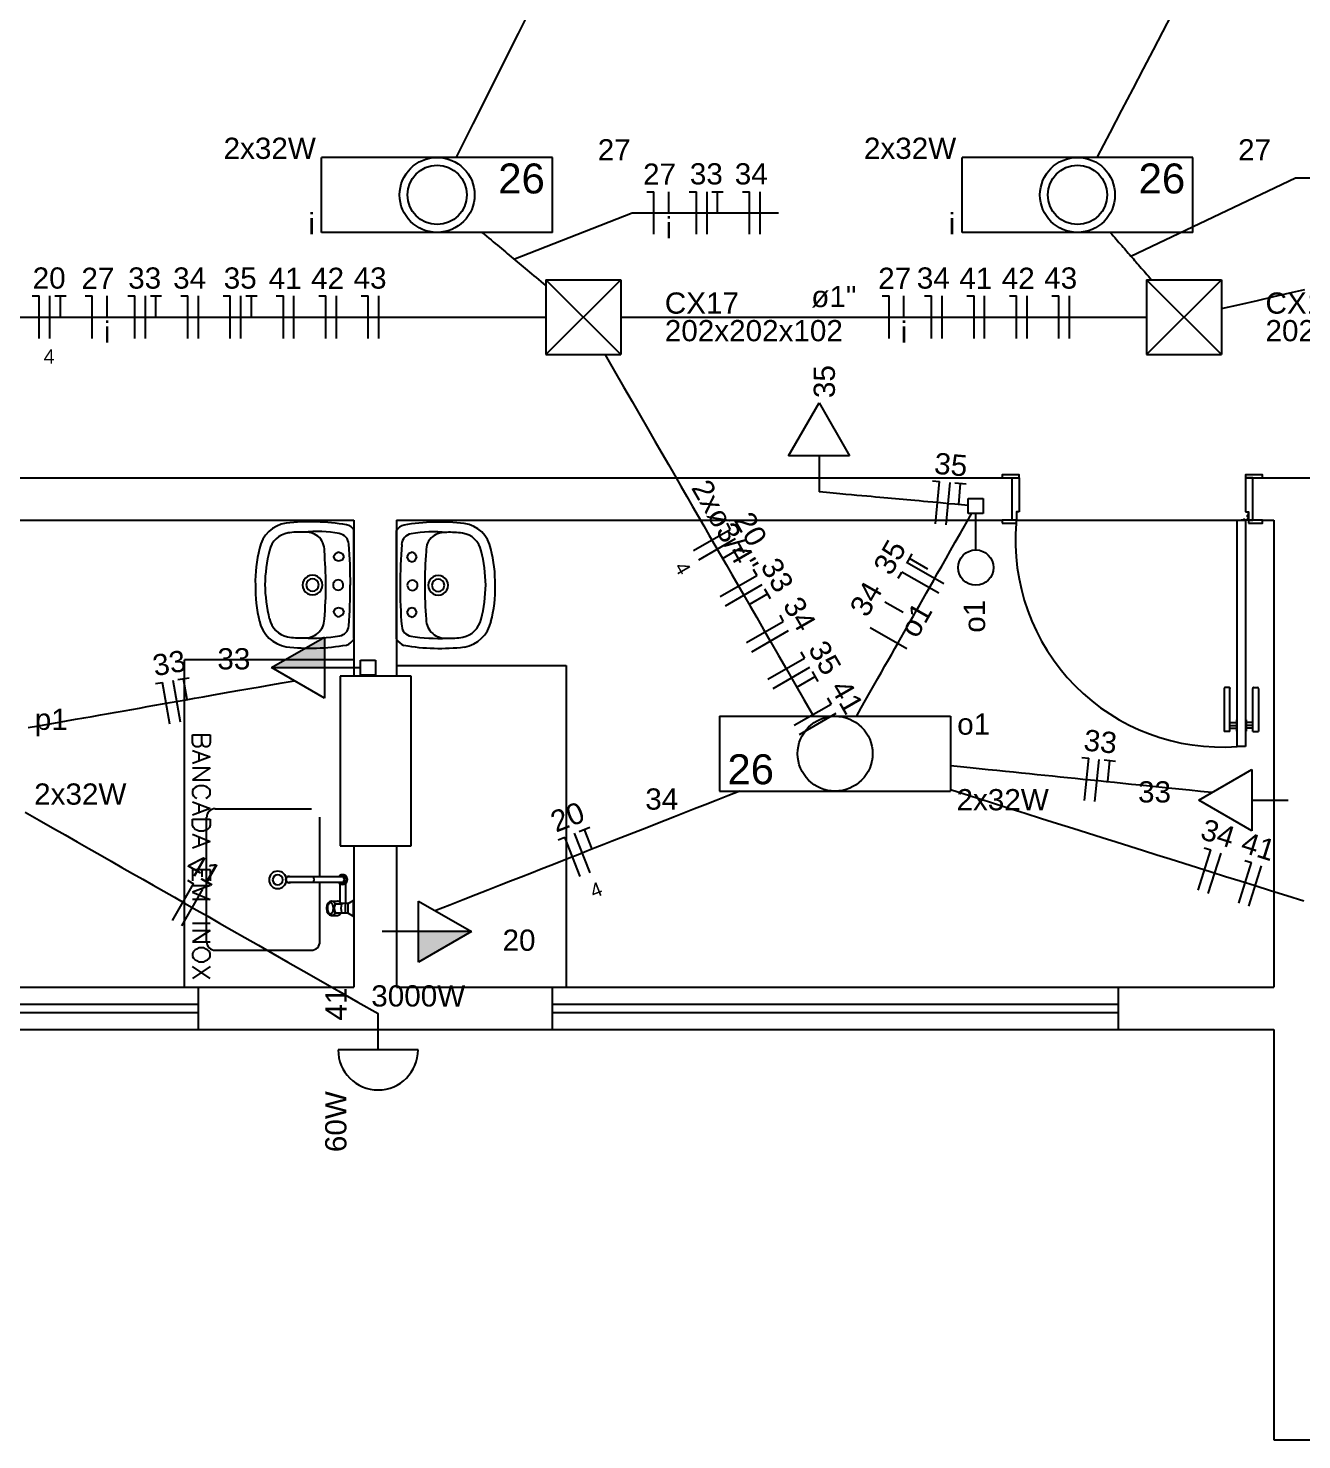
# Model space of a CAD drawing. Header units: millimetres. Extents: x -182 to 147, y -1396 to 58.
# Drawn here: x -103.76 to -94.77, y 32.23 to 42.2 of the extents above; entities that cross this region are included whole.
import ezdxf

# ---------------------------------------------------------------- set-up
doc = ezdxf.new("R2010")
doc.units = ezdxf.units.MM
doc.header["$LTSCALE"] = 10
doc.header["$MEASUREMENT"] = 0
for name, color, linetype in [('Arquitetura', 8, 'Continuous'), ('EL-Condutos', 4, 'Continuous'), ('EL-Fios (Fase 1)', 7, 'Continuous'), ('EL-Fios (Fase 2)', 7, 'Continuous'), ('EL-Fios (Fase 3)', 7, 'Continuous'), ('EL-Fios (Neutro)', 170, 'Continuous'), ('EL-Fios (Retorno)', 10, 'Continuous'), ('EL-Fios (Terra)', 90, 'Continuous'), ('EL-Textos conduto', 7, 'Continuous'), ('EL-Textos fios', 7, 'Continuous'), ('P-SIMBOL', 170, 'Continuous'), ('Textos', 7, 'Continuous')]:
    doc.layers.add(name, color=color, linetype=linetype)
doc.styles.add('Arial', font='arial.ttf')

msp = doc.modelspace()

# ---------------------------------------------------------------- hatches: boundary and pattern name
at = {"layer": 'P-SIMBOL', "linetype": 'Continuous'}
for points in [[(-101.6719, 37.6841), (-102.0469, 37.6841), (-101.6719, 37.9006)], [(-101.0069, 35.8177), (-100.6319, 35.8177), (-101.0069, 35.6012)]]:
    msp.add_hatch(color=256, dxfattribs=at).paths.add_polyline_path(points)

# ---------------------------------------------------------------- linework, layer by layer
at = {"layer": 'Arquitetura'}
for p, q in [((-105.692, 39.0259), (-96.882, 39.0259)), ((-95.043, 39.0259), (-94.532, 39.0259)), ((-105.692, 38.7259), (-101.463, 38.7259)), ((-101.163, 38.7259), (-96.882, 38.7259)), ((-96.782, 38.7259), (-95.223, 38.7259)), ((-95.175, 38.7289), (-95.17, 38.7289)), ((-95.146, 38.7589), (-95.146, 38.7539)), ((-95.043, 38.7259), (-94.963, 38.7259)), ((-101.463, 38.2709), (-101.463, 38.6559)), ((-101.163, 38.2679), (-101.163, 38.6539)), ((-101.463, 38.1439), (-101.463, 38.5199)), ((-101.163, 38.1409), (-101.163, 38.5179)), ((-101.607, 38.4699), (-101.594, 38.4909)), ((-101.594, 38.4439), (-101.607, 38.4699)), ((-101.594, 38.4909), (-101.572, 38.5029)), ((-101.572, 38.4359), (-101.594, 38.4439)), ((-101.572, 38.5029), (-101.547, 38.4909)), ((-101.547, 38.4439), (-101.572, 38.4359)), ((-101.547, 38.4909), (-101.534, 38.4699)), ((-101.534, 38.4699), (-101.547, 38.4439)), ((-101.078, 38.4889), (-101.09, 38.4669)), ((-101.09, 38.4669), (-101.078, 38.4419)), ((-101.052, 38.5009), (-101.078, 38.4889)), ((-101.078, 38.4419), (-101.052, 38.4329)), ((-101.031, 38.4889), (-101.052, 38.5009)), ((-101.052, 38.4329), (-101.031, 38.4419)), ((-101.019, 38.4669), (-101.031, 38.4889)), ((-101.031, 38.4419), (-101.019, 38.4669)), ((-101.463, 37.8899), (-101.463, 38.2709)), ((-101.163, 37.8879), (-101.163, 38.2679)), ((-101.607, 38.0759), (-101.594, 38.1009)), ((-101.594, 38.0549), (-101.607, 38.0759)), ((-101.594, 38.1009), (-101.572, 38.1099)), ((-101.572, 38.0419), (-101.594, 38.0549)), ((-101.572, 38.1099), (-101.547, 38.1009)), ((-101.547, 38.0549), (-101.572, 38.0419)), ((-101.547, 38.1009), (-101.534, 38.0759)), ((-101.534, 38.0759), (-101.547, 38.0549)), ((-101.078, 38.0989), (-101.09, 38.0739)), ((-101.09, 38.0739), (-101.078, 38.0529)), ((-101.052, 38.1079), (-101.078, 38.0989)), ((-101.078, 38.0529), (-101.052, 38.0399)), ((-101.031, 38.0989), (-101.052, 38.1079)), ((-101.052, 38.0399), (-101.031, 38.0529)), ((-101.019, 38.0739), (-101.031, 38.0989)), ((-101.031, 38.0529), (-101.019, 38.0739)), ((-102.66, 35.4259), (-102.66, 37.7399)), ((-101.463, 37.7399), (-102.66, 37.7399)), ((-101.56, 37.6249), (-101.56, 36.4249)), ((-101.06, 37.6249), (-101.56, 37.6249)), ((-101.163, 37.6989), (-99.963, 37.6989)), ((-101.06, 36.4249), (-101.06, 37.6249)), ((-99.963, 37.6989), (-99.963, 35.4259)), ((-102.603, 37.1539), (-102.603, 37.2089)), ((-102.603, 37.2089), (-102.48, 37.2089)), ((-102.598, 37.1369), (-102.603, 37.1539)), ((-102.59, 37.1289), (-102.598, 37.1369)), ((-102.581, 37.1249), (-102.59, 37.1289)), ((-102.56, 37.1249), (-102.581, 37.1249)), ((-102.552, 37.1289), (-102.56, 37.1249)), ((-102.543, 37.1369), (-102.552, 37.1289)), ((-102.539, 37.1539), (-102.543, 37.1369)), ((-102.539, 37.1539), (-102.539, 37.2089)), ((-102.53, 37.1369), (-102.539, 37.1539)), ((-102.526, 37.1289), (-102.53, 37.1369)), ((-102.514, 37.1249), (-102.526, 37.1289)), ((-102.501, 37.1249), (-102.514, 37.1249)), ((-102.492, 37.1289), (-102.501, 37.1249)), ((-102.484, 37.1369), (-102.492, 37.1289)), ((-102.48, 37.1539), (-102.484, 37.1369)), ((-102.48, 37.2089), (-102.48, 37.1539)), ((-102.603, 37.0989), (-102.48, 37.0529)), ((-102.48, 37.0529), (-102.603, 37.0059)), ((-102.56, 37.0819), (-102.56, 37.0229)), ((-102.603, 36.9759), (-102.48, 36.9759)), ((-102.48, 36.9759), (-102.603, 36.8919)), ((-102.603, 36.8919), (-102.48, 36.8919)), ((-102.598, 36.8279), (-102.603, 36.8159)), ((-102.586, 36.8369), (-102.598, 36.8279)), ((-102.573, 36.8449), (-102.586, 36.8369)), ((-102.556, 36.8489), (-102.573, 36.8449)), ((-102.526, 36.8489), (-102.556, 36.8489)), ((-102.509, 36.8449), (-102.526, 36.8489)), ((-102.497, 36.8369), (-102.509, 36.8449)), ((-102.484, 36.8279), (-102.497, 36.8369)), ((-102.48, 36.8159), (-102.484, 36.8279)), ((-102.603, 36.8159), (-102.603, 36.7899)), ((-102.603, 36.7899), (-102.598, 36.7779)), ((-102.603, 36.7349), (-102.48, 36.6889)), ((-102.598, 36.7779), (-102.586, 36.7649)), ((-102.586, 36.7649), (-102.573, 36.7609)), ((-102.509, 36.7609), (-102.497, 36.7649)), ((-102.497, 36.7649), (-102.484, 36.7779)), ((-102.484, 36.7779), (-102.48, 36.7899)), ((-102.48, 36.7899), (-102.48, 36.8159)), ((-102.48, 36.6889), (-102.603, 36.6419)), ((-102.56, 36.7179), (-102.56, 36.6589)), ((-102.504, 35.7459), (-102.504, 36.6269)), ((-102.444, 36.6859), (-101.763, 36.6859)), ((-101.704, 36.2059), (-101.704, 36.6269)), ((-102.603, 36.6129), (-102.48, 36.6129)), ((-102.603, 36.5699), (-102.603, 36.6129)), ((-102.598, 36.5529), (-102.603, 36.5699)), ((-102.586, 36.5409), (-102.598, 36.5529)), ((-102.573, 36.5359), (-102.586, 36.5409)), ((-102.556, 36.5279), (-102.573, 36.5359)), ((-102.526, 36.5279), (-102.556, 36.5279)), ((-102.509, 36.5359), (-102.526, 36.5279)), ((-102.497, 36.5409), (-102.509, 36.5359)), ((-102.484, 36.5529), (-102.497, 36.5409)), ((-102.48, 36.5699), (-102.484, 36.5529)), ((-102.48, 36.6129), (-102.48, 36.5699)), ((-102.603, 36.5069), (-102.48, 36.4559)), ((-102.48, 36.4559), (-102.603, 36.4089)), ((-102.56, 36.4849), (-102.56, 36.4259)), ((-101.56, 36.4249), (-101.06, 36.4249)), ((-102.603, 36.2569), (-102.48, 36.2569)), ((-102.603, 36.2569), (-102.603, 36.1769)), ((-102.539, 36.2569), (-102.539, 36.2059)), ((-102.48, 36.2569), (-102.48, 36.1769)), ((-102.603, 36.1429), (-102.48, 36.1429)), ((-102.48, 36.1429), (-102.603, 36.0959)), ((-101.914, 36.2059), (-101.924, 36.2059)), ((-101.914, 36.1659), (-101.924, 36.1659)), ((-101.572, 36.2059), (-101.914, 36.2059)), ((-101.572, 36.1659), (-101.914, 36.1659)), ((-101.704, 35.7459), (-101.704, 36.1659)), ((-101.537, 36.2059), (-101.572, 36.2059)), ((-101.537, 36.1659), (-101.572, 36.1659)), ((-101.564, 36.1579), (-101.564, 36.0279)), ((-101.524, 36.1579), (-101.524, 36.0179)), ((-102.603, 36.0959), (-102.48, 36.0449)), ((-102.48, 36.0449), (-102.603, 36.0449)), ((-101.622, 36.0329), (-101.579, 36.0329)), ((-101.505, 36.0179), (-101.463, 36.0399)), ((-101.622, 35.9329), (-101.579, 35.9329)), ((-101.594, 36.0139), (-101.552, 36.0139)), ((-101.594, 35.9519), (-101.552, 35.9519)), ((-101.524, 36.0179), (-101.554, 36.0179)), ((-101.505, 35.9479), (-101.554, 35.9479)), ((-101.505, 36.0179), (-101.524, 36.0179)), ((-101.505, 35.9479), (-101.505, 36.0179)), ((-101.505, 35.9479), (-101.463, 35.9259)), ((-102.48, 35.8759), (-102.603, 35.8759)), ((-102.603, 35.8249), (-102.48, 35.8249)), ((-102.48, 35.8249), (-102.603, 35.7449)), ((-102.603, 35.7449), (-102.48, 35.7449)), ((-102.598, 35.6769), (-102.603, 35.6639)), ((-102.603, 35.6639), (-102.603, 35.6429)), ((-102.603, 35.6429), (-102.598, 35.6309)), ((-102.586, 35.6899), (-102.598, 35.6769)), ((-102.598, 35.6309), (-102.586, 35.6179)), ((-102.573, 35.6939), (-102.586, 35.6899)), ((-102.556, 35.7029), (-102.573, 35.6939)), ((-102.526, 35.7029), (-102.556, 35.7029)), ((-102.509, 35.6939), (-102.526, 35.7029)), ((-102.497, 35.6899), (-102.509, 35.6939)), ((-102.484, 35.6769), (-102.497, 35.6899)), ((-102.497, 35.6179), (-102.484, 35.6309)), ((-102.48, 35.6639), (-102.484, 35.6769)), ((-102.484, 35.6309), (-102.48, 35.6429)), ((-102.48, 35.6429), (-102.48, 35.6639)), ((-102.444, 35.6869), (-101.763, 35.6869)), ((-102.48, 35.5709), (-102.603, 35.4869)), ((-102.48, 35.4869), (-102.603, 35.5709)), ((-102.586, 35.6179), (-102.573, 35.6139)), ((-102.573, 35.6139), (-102.556, 35.6049)), ((-102.556, 35.6049), (-102.526, 35.6049)), ((-102.526, 35.6049), (-102.509, 35.6139)), ((-102.509, 35.6139), (-102.497, 35.6179)), ((-107.663, 35.4259), (-101.463, 35.4259)), ((-102.563, 35.4259), (-102.563, 35.1259)), ((-101.163, 35.4259), (-94.963, 35.4259)), ((-100.063, 35.4259), (-100.063, 35.1259)), ((-96.063, 35.4259), (-96.063, 35.1259)), ((-112.862, 35.1259), (-94.963, 35.1259)), ((-94.963, 32.2259), (-89.262, 32.2259))]:
    msp.add_line(p, q, dxfattribs=at)
at = {"layer": 'Arquitetura', "linetype": 'Continuous'}
for p, q in [((-101.463, 38.7259), (-101.463, 37.6259)), ((-101.163, 38.7259), (-101.163, 37.6259)), ((-94.963, 38.7259), (-94.963, 35.4259)), ((-101.463, 36.4259), (-101.463, 35.4259)), ((-101.163, 36.4259), (-101.163, 35.4259)), ((-106.563, 35.3059), (-102.563, 35.3059)), ((-106.563, 35.2459), (-102.563, 35.2459)), ((-100.063, 35.3059), (-96.063, 35.3059)), ((-100.063, 35.2459), (-96.063, 35.2459)), ((-94.963, 35.1259), (-94.963, 32.2259))]:
    msp.add_line(p, q, dxfattribs=at)
at = {"layer": 'Arquitetura', "color": 2}
for p, q in [((-95.223, 37.1259), (-95.223, 38.7259)), ((-95.223, 38.7259), (-95.163, 38.7259)), ((-95.163, 38.7259), (-95.163, 37.1259)), ((-95.163, 37.1259), (-95.223, 37.1259))]:
    msp.add_line(p, q, dxfattribs=at)
at = {"layer": 'Arquitetura', "color": 3, "linetype": 'Continuous'}
for p, q in [((-95.313, 37.5369), (-95.313, 37.2329)), ((-95.279, 37.5429), (-95.308, 37.5429)), ((-95.273, 37.2329), (-95.273, 37.5369)), ((-95.112, 37.2329), (-95.112, 37.5369)), ((-95.106, 37.5429), (-95.078, 37.5429)), ((-95.072, 37.5369), (-95.072, 37.2329)), ((-95.227, 37.3159), (-95.227, 37.2359)), ((-95.158, 37.3159), (-95.158, 37.2359))]:
    msp.add_line(p, q, dxfattribs=at)
at = {"layer": 'Arquitetura', "color": 3}
for p, q in [((-95.273, 37.2329), (-95.313, 37.2329)), ((-95.273, 37.2959), (-95.227, 37.2959)), ((-95.273, 37.2759), (-95.227, 37.2759)), ((-95.273, 37.2559), (-95.227, 37.2559)), ((-95.227, 37.3159), (-95.223, 37.3159)), ((-95.227, 37.2359), (-95.223, 37.2359)), ((-95.158, 37.3159), (-95.163, 37.3159)), ((-95.158, 37.2359), (-95.163, 37.2359)), ((-95.112, 37.2959), (-95.158, 37.2959)), ((-95.112, 37.2759), (-95.158, 37.2759)), ((-95.112, 37.2559), (-95.158, 37.2559)), ((-95.112, 37.2329), (-95.072, 37.2329))]:
    msp.add_line(p, q, dxfattribs=at)
for points in [[(-96.882, 39.0259), (-96.762, 39.0259), (-96.762, 39.0459), (-96.882, 39.0459), (-96.882, 39.0259)], [(-95.163, 39.0259), (-95.112, 39.0259), (-95.043, 39.0259), (-95.043, 39.0459), (-95.163, 39.0459), (-95.163, 39.0259)], [(-96.882, 38.7059), (-96.782, 38.7059), (-96.782, 38.7259), (-96.882, 38.7259), (-96.882, 38.7059)], [(-95.143, 38.7059), (-95.043, 38.7059), (-95.043, 38.7259), (-95.143, 38.7259), (-95.143, 38.7059)]]:
    msp.add_lwpolyline(points, close=True, dxfattribs=at)
at = {"layer": 'Arquitetura', "color": 2}
for points in [[(-96.762, 38.7859), (-96.782, 38.7859), (-96.782, 38.7259), (-96.813, 38.7259), (-96.813, 39.0259), (-96.762, 39.0259), (-96.762, 38.7859)], [(-95.163, 38.7859), (-95.143, 38.7859), (-95.143, 38.7259), (-95.112, 38.7259), (-95.112, 39.0259), (-95.163, 39.0259), (-95.163, 38.7859)]]:
    msp.add_lwpolyline(points, close=True, dxfattribs=at)
at = {"layer": 'Arquitetura', "color": 1}
for points in [[(-95.151, 38.7279), (-95.148, 38.7259), (-95.148, 38.7259), (-95.152, 38.7259), (-95.192, 38.7259), (-95.192, 38.7279), (-95.151, 38.7279)], [(-95.145, 38.7349), (-95.143, 38.7309), (-95.143, 38.7309), (-95.143, 38.7359), (-95.143, 38.7759), (-95.145, 38.7759), (-95.145, 38.7349)]]:
    msp.add_lwpolyline(points, dxfattribs=at)
at = {"layer": 'Arquitetura'}
for points in [[(-95.173, 38.7309), (-95.173, 38.7309), (-95.177, 38.7309), (-95.177, 38.7309), (-95.168, 38.7309), (-95.168, 38.7309), (-95.172, 38.7309), (-95.172, 38.7309)], [(-95.177, 38.7309), (-95.175, 38.7289), (-95.175, 38.7279)], [(-95.168, 38.7309), (-95.17, 38.7289), (-95.17, 38.7279)], [(-95.147, 38.7569), (-95.148, 38.7569), (-95.148, 38.7609), (-95.147, 38.7609), (-95.147, 38.7509), (-95.148, 38.7509), (-95.148, 38.7559), (-95.147, 38.7559)], [(-95.147, 38.7609), (-95.146, 38.7589), (-95.145, 38.7589)], [(-95.147, 38.7509), (-95.146, 38.7539), (-95.145, 38.7539)]]:
    msp.add_lwpolyline(points, dxfattribs=at)
at = {"layer": 'Arquitetura', "linetype": 'Continuous'}
for points in [[(-101.623, 36.0329), (-101.63, 36.0319), (-101.635, 36.0289), (-101.641, 36.0249), (-101.646, 36.0199), (-101.651, 36.0129), (-101.654, 36.0049), (-101.656, 35.9969), (-101.657, 35.9879), (-101.657, 35.9789), (-101.656, 35.9699), (-101.654, 35.9609), (-101.651, 35.9529), (-101.646, 35.9469), (-101.641, 35.9409), (-101.635, 35.9369), (-101.63, 35.9339), (-101.623, 35.9329)], [(-101.63, 35.9439), (-101.625, 35.9449), (-101.621, 35.9469), (-101.617, 35.9509), (-101.614, 35.9559), (-101.611, 35.9619), (-101.609, 35.9699), (-101.608, 35.9769), (-101.608, 35.9849), (-101.609, 35.9929), (-101.61, 35.9999), (-101.612, 36.0069), (-101.615, 36.0129), (-101.619, 36.0169), (-101.623, 36.0199), (-101.627, 36.0219), (-101.631, 36.0219), (-101.636, 36.0199), (-101.64, 36.0169), (-101.643, 36.0129), (-101.646, 36.0069), (-101.649, 35.9999), (-101.65, 35.9929), (-101.651, 35.9849), (-101.651, 35.9769), (-101.65, 35.9699), (-101.648, 35.9619), (-101.645, 35.9559), (-101.642, 35.9509), (-101.638, 35.9469), (-101.633, 35.9449), (-101.63, 35.9439)], [(-101.596, 36.0159), (-101.6, 36.0219), (-101.605, 36.0269), (-101.61, 36.0299), (-101.616, 36.0319), (-101.622, 36.0329)], [(-101.564, 36.0279), (-101.567, 36.0299), (-101.57, 36.0309), (-101.573, 36.0319), (-101.576, 36.0329), (-101.579, 36.0329)], [(-101.554, 36.0179), (-101.556, 36.0209), (-101.558, 36.0229), (-101.56, 36.0249), (-101.562, 36.0269), (-101.564, 36.0279)], [(-101.623, 35.9329), (-101.617, 35.9339), (-101.611, 35.9359), (-101.605, 35.9389), (-101.6, 35.9439), (-101.596, 35.9499)], [(-101.579, 35.9329), (-101.573, 35.9339), (-101.568, 35.9359), (-101.563, 35.9389), (-101.558, 35.9429), (-101.554, 35.9479)], [(-101.552, 36.0159), (-101.552, 36.0159), (-101.553, 36.0169), (-101.553, 36.0169), (-101.553, 36.0179), (-101.554, 36.0179)], [(-101.554, 35.9479), (-101.553, 35.9479), (-101.553, 35.9489), (-101.553, 35.9489), (-101.552, 35.9499), (-101.552, 35.9499)]]:
    msp.add_lwpolyline(points, dxfattribs=at)
at = {"layer": 'Arquitetura', "color": 1}
msp.add_circle((-95.148, 38.7309), 0.005, dxfattribs=at)
at = {"layer": 'Arquitetura'}
for centre, radius, start, end in [((-101.77, 37.2089), 1.5061, 80.2791, 96.5765), ((-101.912, 38.4859), 0.2214, 97.7196, 169.592), ((-101.906, 38.4809), 0.1567, 98.4194, 168.384), ((-101.839, 38.0049), 0.6378, 87.9946, 98.1696), ((-101.726, 37.7459), 0.9009, 79.782, 95.7972), ((-101.809, 38.4859), 0.1563, 54.6525, 92.8394), ((-101.58, 38.5529), 0.0803, 3.11398, 80.3928), ((-101.53, 38.6179), 0.0772, 27.8673, 78.5693), ((-101.094, 38.6159), 0.0772, 101.431, 152.133), ((-101.046, 38.5509), 0.0803, 99.6072, 176.886), ((-100.856, 37.2069), 1.5061, 83.4235, 99.7209), ((-100.899, 37.7439), 0.9009, 84.2028, 100.218), ((-100.816, 38.4839), 0.1563, 87.1606, 125.348), ((-100.786, 38.0029), 0.6378, 81.8304, 92.0054), ((-100.718, 38.4789), 0.1567, 11.6163, 81.5806), ((-100.713, 38.4829), 0.2214, 10.4075, 82.2804), ((-95.33, 38.5809), 1.4584, 175.064, 274.207), ((-101.212, 38.2899), 0.9482, 165.637, 181.341), ((-101.798, 38.5159), 0.1262, 356.773, 50.7547), ((-105.246, 38.2679), 3.7579, 0, 4.41438), ((-97.379, 38.2659), 3.7579, 175.586, 180), ((-100.827, 38.5139), 0.1262, 129.245, 183.227), ((-101.414, 38.2879), 0.9482, 358.659, 14.3632), ((-100.948, 38.2439), 1.1449, 166.458, 178.697), ((-104.367, 38.2689), 2.7052, 0.02076, 5.09507), ((-98.258, 38.2659), 2.7052, 174.905, 179.979), ((-101.677, 38.2419), 1.1449, 1.30336, 13.5421), ((-101.756, 38.2679), 0.0698, 119.997, 179.999), ((-101.756, 38.2679), 0.0698, 60.0032, 119.997), ((-101.756, 38.2679), 0.0698, 0, 59.9929), ((-100.868, 38.2659), 0.0698, 120.007, 180), ((-100.868, 38.2659), 0.0698, 60.0032, 119.997), ((-100.868, 38.2659), 0.0698, 0.00072, 60.0032), ((-101.213, 38.2469), 0.947, 178.698, 194.422), ((-100.94, 38.2979), 1.1531, 181.352, 193.504), ((-101.756, 38.2679), 0.0698, 180, 239.993), ((-101.756, 38.2679), 0.0444, 90, 180), ((-101.756, 38.2679), 0.0444, 180, 270), ((-101.756, 38.2679), 0.0444, 0.00968, 90), ((-101.756, 38.2679), 0.0444, 270, 0), ((-101.756, 38.2679), 0.0698, 299.997, 359.999), ((-104.611, 38.2749), 2.9495, 355.19, 359.939), ((-101.575, 38.2689), 0.036, 120.019, 180.037), ((-101.575, 38.2679), 0.036, 180, 240.04), ((-101.575, 38.2679), 0.036, 60.0128, 119.987), ((-101.575, 38.2679), 0.036, 240.013, 299.987), ((-101.575, 38.2679), 0.036, 0, 60.0398), ((-101.575, 38.2679), 0.036, 300.019, 0.03665), ((-104.92, 38.2559), 3.4312, 355.375, 0.21026), ((-97.706, 38.2539), 3.4312, 179.79, 184.625), ((-101.05, 38.2659), 0.036, 119.96, 180), ((-101.05, 38.2659), 0.036, 179.963, 239.981), ((-101.05, 38.2659), 0.036, 60.0128, 119.987), ((-101.05, 38.2659), 0.036, 240.013, 299.987), ((-101.05, 38.2659), 0.036, 359.963, 59.9809), ((-101.05, 38.2659), 0.036, 299.96, 0), ((-98.014, 38.2729), 2.9495, 180.061, 184.81), ((-100.868, 38.2659), 0.0698, 180.001, 240.003), ((-100.868, 38.2659), 0.0444, 90, 179.99), ((-100.868, 38.2659), 0.0444, 180, 270), ((-100.868, 38.2659), 0.0444, 0, 90), ((-100.868, 38.2659), 0.0444, 270, 0), ((-100.868, 38.2659), 0.0698, 300.007, 0), ((-101.685, 38.2959), 1.1531, 346.496, 358.648), ((-101.412, 38.2449), 0.947, 345.578, 1.30195), ((-101.756, 38.2679), 0.0698, 240.003, 299.997), ((-100.868, 38.2659), 0.0698, 240.003, 299.997), ((-101.895, 38.0659), 0.1693, 192.946, 257.281), ((-101.805, 38.0289), 0.1334, 310.344, 359.449), ((-100.82, 38.0269), 0.1334, 180.551, 229.656), ((-100.73, 38.0639), 0.1693, 282.719, 347.054), ((-101.901, 38.0629), 0.2349, 192.514, 259.944), ((-101.81, 38.0369), 0.1432, 266.602, 309.6), ((-101.576, 37.9849), 0.0769, 278.756, 355.613), ((-101.049, 37.9829), 0.0769, 184.387, 261.244), ((-100.815, 38.0349), 0.1432, 230.4, 273.398), ((-100.724, 38.0609), 0.2349, 280.056, 347.486), ((-101.769, 39.3299), 1.5077, 263.413, 279.693), ((-101.838, 38.5159), 0.6219, 261.322, 271.826), ((-101.761, 39.1199), 1.2273, 267.323, 279.242), ((-101.552, 37.9409), 0.1044, 290.542, 328.93), ((-101.073, 37.9389), 0.1044, 211.07, 249.458), ((-100.856, 39.3279), 1.5077, 260.307, 276.587), ((-100.864, 39.1179), 1.2273, 260.758, 272.677), ((-100.787, 38.5139), 0.6219, 268.174, 278.678), ((-102.446, 36.6279), 0.0578, 88.5161, 181.484), ((-102.002, 36.1839), 0.0614, 90, 180), ((-102.002, 36.1839), 0.0614, 0, 90), ((-101.544, 36.1859), 0.0345, 54.5813, 125.419), ((-102.002, 36.1839), 0.0614, 180, 270), ((-102.002, 36.1839), 0.036, 90, 180), ((-102.002, 36.1839), 0.036, 180, 270), ((-102.002, 36.1839), 0.036, 0, 90), ((-102.002, 36.1839), 0.036, 270, 0), ((-102.002, 36.1839), 0.0614, 270, 0), ((-101.924, 36.1859), 0.0223, 63.7208, 296.279), ((-101.924, 36.1859), 0.02, 90, 270), ((-101.791, 36.1859), 0.0466, 334.556, 25.4445), ((-101.544, 36.1859), 0.0345, 125.419, 144.581), ((-101.544, 36.1859), 0.0345, 215.419, 234.581), ((-101.544, 36.1859), 0.0345, 234.581, 305.419), ((-101.544, 36.1859), 0.0253, 232.252, 127.748), ((-101.579, 36.1859), 0.0466, 334.556, 25.4445), ((-101.544, 36.1859), 0.0345, 305.419, 54.5813), ((-100.912, 35.9829), 0.5572, 174.375, 185.625), ((-101.535, 35.9829), 0.067, 153.975, 206.025), ((-101.599, 36.0139), 0.004, 333.975, 32.1559), ((-101.599, 35.9519), 0.004, 327.844, 26.0251), ((-101.446, 35.9829), 0.1097, 164.314, 195.686), ((-101.556, 36.0139), 0.004, 344.314, 31.5675), ((-101.556, 35.9519), 0.004, 328.433, 15.6861), ((-101.363, 35.9829), 0.1631, 167.538, 192.462), ((-102.446, 35.7449), 0.0578, 178.516, 271.484), ((-101.765, 35.7479), 0.0614, 270, 0)]:
    msp.add_arc(centre, radius, start, end, dxfattribs=at)
at = {"layer": 'Arquitetura', "color": 3, "linetype": 'Continuous'}
for centre, start, end in [((-95.307, 37.5369), 99.4623, 180), ((-95.278, 37.5369), 0, 99.4623), ((-95.107, 37.5369), 80.5377, 180), ((-95.079, 37.5369), 0, 80.5377)]:
    msp.add_arc(centre, 0.006, start, end, dxfattribs=at)
at = {"layer": 'EL-Condutos', "linetype": 'Continuous'}
for points in [[(-100.2079, 42.3553), (-100.303, 42.1658), (-100.4037, 41.9653), (-100.5104, 41.7529), (-100.6235, 41.5275), (-100.7437, 41.2882)], [(-95.6866, 42.3004), (-95.7497, 42.1791), (-95.8161, 42.0516), (-95.8863, 41.9169), (-95.9604, 41.7746), (-96.039, 41.6237), (-96.1224, 41.4636), (-96.2109, 41.2937)], [(-100.5589, 40.7611), (-100.5422, 40.7472), (-100.526, 40.7336), (-100.5101, 40.7203), (-100.4946, 40.7074), (-100.4794, 40.6947), (-100.4645, 40.6823), (-100.4499, 40.6701), (-100.4355, 40.658), (-100.4213, 40.6462), (-100.4073, 40.6344), (-100.3934, 40.6228), (-100.3796, 40.6112), (-100.3658, 40.5997), (-100.352, 40.5882), (-100.3383, 40.5767), (-100.3244, 40.5652), (-100.3105, 40.5535), (-100.2965, 40.5418), (-100.2823, 40.5299), (-100.2679, 40.5179), (-100.2533, 40.5057), (-100.2385, 40.4933), (-100.2233, 40.4806), (-100.2078, 40.4677), (-100.192, 40.4545), (-100.1757, 40.4409), (-100.1591, 40.4269), (-100.1419, 40.4126), (-100.1243, 40.3979), (-100.1061, 40.3827)], [(-96.1197, 40.7611), (-96.1087, 40.7485), (-96.098, 40.7362), (-96.0875, 40.7242), (-96.0773, 40.7124), (-96.0672, 40.7009), (-96.0573, 40.6896), (-96.0476, 40.6784), (-96.038, 40.6675), (-96.0286, 40.6566), (-96.0193, 40.6459), (-96.01, 40.6354), (-96.0009, 40.6249), (-95.9918, 40.6144), (-95.9827, 40.604), (-95.9737, 40.5936), (-95.9646, 40.5833), (-95.9556, 40.5729), (-95.9465, 40.5624), (-95.9373, 40.5519), (-95.9281, 40.5414), (-95.9187, 40.5307), (-95.9093, 40.5198), (-95.8997, 40.5089), (-95.89, 40.4977), (-95.8801, 40.4864), (-95.8701, 40.4749), (-95.8598, 40.4631), (-95.8493, 40.4511), (-95.8386, 40.4387), (-95.8276, 40.4261)], [(-95.3334, 40.2219), (-95.2032, 40.2518), (-95.0795, 40.2801), (-94.9619, 40.307), (-94.8501, 40.3327), (-94.7436, 40.3571)], [(-103.8627, 40.1615), (-103.6542, 40.1615), (-103.4471, 40.1615), (-103.2397, 40.1615), (-103.0303, 40.1615), (-102.8172, 40.1615), (-102.5987, 40.1615), (-102.3731, 40.1615), (-102.1387, 40.1615), (-101.8937, 40.1615), (-101.6365, 40.1615), (-101.3654, 40.1615), (-101.0786, 40.1615), (-100.7744, 40.1615), (-100.4512, 40.1615), (-100.1071, 40.1615)], [(-99.5773, 40.1615), (-99.4048, 40.1615), (-99.2423, 40.1615), (-99.0892, 40.1615), (-98.9448, 40.1615), (-98.8082, 40.1615), (-98.6788, 40.1615), (-98.5559, 40.1615), (-98.4387, 40.1615), (-98.3266, 40.1615), (-98.2188, 40.1615), (-98.1146, 40.1615), (-98.0132, 40.1615), (-97.914, 40.1615), (-97.8162, 40.1615), (-97.7192, 40.1615), (-97.6222, 40.1615), (-97.5244, 40.1615), (-97.4252, 40.1615), (-97.3239, 40.1615), (-97.2196, 40.1615), (-97.1118, 40.1615), (-96.9997, 40.1615), (-96.8825, 40.1615), (-96.7596, 40.1615), (-96.6302, 40.1615), (-96.4937, 40.1615), (-96.3492, 40.1615), (-96.1961, 40.1615), (-96.0337, 40.1615), (-95.8612, 40.1615)], [(-99.6881, 39.8953), (-99.621, 39.7788), (-99.5576, 39.6688), (-99.4976, 39.5648), (-99.4409, 39.4664), (-99.3871, 39.3731), (-99.336, 39.2845), (-99.2874, 39.2), (-99.2408, 39.1192), (-99.1961, 39.0417), (-99.153, 38.9669), (-99.1113, 38.8945), (-99.0706, 38.8239), (-99.0307, 38.7547), (-98.9914, 38.6865), (-98.9523, 38.6187), (-98.9132, 38.5509), (-98.8739, 38.4826), (-98.834, 38.4135), (-98.7934, 38.3429), (-98.7516, 38.2705), (-98.7085, 38.1957), (-98.6638, 38.1182), (-98.6173, 38.0374), (-98.5686, 37.9529), (-98.5175, 37.8642), (-98.4637, 37.7709), (-98.407, 37.6725), (-98.3471, 37.5686), (-98.2837, 37.4586), (-98.2165, 37.3421)], [(-97.1227, 38.8308), (-97.1712, 38.8352), (-97.2167, 38.8393), (-97.2595, 38.8431), (-97.2996, 38.8468), (-97.3375, 38.8502), (-97.3733, 38.8534), (-97.4071, 38.8565), (-97.4393, 38.8594), (-97.4701, 38.8621), (-97.4996, 38.8648), (-97.5282, 38.8674), (-97.5559, 38.8699), (-97.5832, 38.8724), (-97.6101, 38.8748), (-97.6368, 38.8772), (-97.6637, 38.8796), (-97.691, 38.8821), (-97.7188, 38.8846), (-97.7473, 38.8872), (-97.7769, 38.8898), (-97.8077, 38.8926), (-97.84, 38.8955), (-97.8739, 38.8986), (-97.9097, 38.9018), (-97.9477, 38.9053), (-97.9879, 38.9089), (-98.0308, 38.9128), (-98.0764, 38.9169), (-98.125, 38.9213), (-98.1769, 38.9259)], [(-97.9131, 37.3398), (-97.8796, 37.3989), (-97.8478, 37.4548), (-97.8177, 37.5079), (-97.7891, 37.5582), (-97.7618, 37.6063), (-97.7358, 37.6521), (-97.7108, 37.6961), (-97.6867, 37.7385), (-97.6634, 37.7795), (-97.6408, 37.8194), (-97.6186, 37.8584), (-97.5968, 37.8968), (-97.5752, 37.9348), (-97.5536, 37.9727), (-97.532, 38.0108), (-97.5102, 38.0493), (-97.4879, 38.0884), (-97.4652, 38.1285), (-97.4418, 38.1697), (-97.4176, 38.2123), (-97.3925, 38.2565), (-97.3662, 38.3027), (-97.3388, 38.3511), (-97.3099, 38.4019), (-97.2796, 38.4553), (-97.2475, 38.5117), (-97.2137, 38.5713), (-97.1779, 38.6343), (-97.14, 38.701), (-97.0999, 38.7717)], [(-103.7647, 37.2599), (-103.6932, 37.2725), (-103.6244, 37.2847), (-103.558, 37.2964), (-103.4938, 37.3077), (-103.4317, 37.3187), (-103.3712, 37.3294), (-103.3123, 37.3398), (-103.2548, 37.35), (-103.1984, 37.3599), (-103.1428, 37.3697), (-103.088, 37.3794), (-103.0336, 37.389), (-102.9795, 37.3986), (-102.9254, 37.4082), (-102.8711, 37.4177), (-102.8164, 37.4274), (-102.7611, 37.4372), (-102.7049, 37.4471), (-102.6477, 37.4572), (-102.5892, 37.4675), (-102.5293, 37.4781), (-102.4676, 37.489), (-102.404, 37.5003), (-102.3382, 37.5119), (-102.2701, 37.5239), (-102.1994, 37.5364), (-102.126, 37.5494), (-102.0495, 37.5629), (-101.9698, 37.5769), (-101.8866, 37.5916)], [(-97.2478, 36.9923), (-97.1775, 36.9851), (-97.1097, 36.9782), (-97.0443, 36.9715), (-96.981, 36.965), (-96.9197, 36.9587), (-96.8601, 36.9526), (-96.802, 36.9467), (-96.7453, 36.9409), (-96.6896, 36.9352), (-96.6348, 36.9295), (-96.5807, 36.924), (-96.527, 36.9185), (-96.4736, 36.913), (-96.4203, 36.9076), (-96.3668, 36.9021), (-96.3129, 36.8966), (-96.2584, 36.891), (-96.2031, 36.8853), (-96.1468, 36.8796), (-96.0892, 36.8737), (-96.0303, 36.8676), (-95.9697, 36.8614), (-95.9072, 36.855), (-95.8427, 36.8484), (-95.7759, 36.8416), (-95.7066, 36.8345), (-95.6346, 36.8271), (-95.5597, 36.8194), (-95.4817, 36.8114), (-95.4004, 36.8031)], [(-94.7522, 36.0323), (-94.8716, 36.0699), (-94.986, 36.106), (-95.096, 36.1406), (-95.2021, 36.174), (-95.3049, 36.2064), (-95.4049, 36.238), (-95.5029, 36.2689), (-95.5993, 36.2992), (-95.6947, 36.3293), (-95.7897, 36.3593), (-95.8848, 36.3892), (-95.9807, 36.4195), (-96.0779, 36.4501), (-96.177, 36.4813), (-96.2786, 36.5134), (-96.3832, 36.5463), (-96.4914, 36.5804), (-96.6038, 36.6159), (-96.721, 36.6528), (-96.8435, 36.6914), (-96.9719, 36.7319), (-97.1068, 36.7744), (-97.2488, 36.8192)], [(-98.7368, 36.8109), (-98.8219, 36.7775), (-98.9032, 36.7455), (-98.9811, 36.7149), (-99.0559, 36.6855), (-99.1278, 36.6572), (-99.1972, 36.6299), (-99.2644, 36.6035), (-99.3297, 36.5778), (-99.3933, 36.5528), (-99.4557, 36.5283), (-99.5169, 36.5042), (-99.5775, 36.4804), (-99.6376, 36.4567), (-99.6977, 36.4331), (-99.7578, 36.4095), (-99.8185, 36.3856), (-99.8799, 36.3615), (-99.9424, 36.3369), (-100.0063, 36.3118), (-100.0719, 36.286), (-100.1394, 36.2595), (-100.2092, 36.232), (-100.2815, 36.2036), (-100.3568, 36.174), (-100.4352, 36.1432), (-100.5171, 36.111), (-100.6027, 36.0773), (-100.6925, 36.042), (-100.7866, 36.005), (-100.8854, 35.9662)], [(-103.7856, 36.6618), (-103.687, 36.6055), (-103.5932, 36.552), (-103.5038, 36.501), (-103.4182, 36.4521), (-103.3359, 36.4052), (-103.2563, 36.3597), (-103.1789, 36.3156), (-103.1033, 36.2724), (-103.0289, 36.2299), (-102.9551, 36.1878), (-102.8814, 36.1458), (-102.8073, 36.1035), (-102.7324, 36.0607), (-102.6559, 36.0171), (-102.5776, 35.9724), (-102.4967, 35.9262), (-102.4128, 35.8783), (-102.3253, 35.8284), (-102.2338, 35.7762), (-102.1377, 35.7213), (-102.0365, 35.6635), (-101.9296, 35.6026), (-101.8166, 35.538), (-101.6969, 35.4697), (-101.57, 35.3973), (-101.4353, 35.3204), (-101.2923, 35.2388)]]:
    msp.add_lwpolyline(points, dxfattribs=at)
at = {"layer": 'EL-Fios (Fase 1)'}
for p, q in [((-103.612, 40.0115), (-103.612, 40.3115)), ((-102.262, 40.0115), (-102.262, 40.3115)), ((-101.287, 40.0115), (-101.287, 40.3115)), ((-96.4067, 40.0115), (-96.4067, 40.3115)), ((-97.2783, 38.6942), (-97.2513, 38.993)), ((-99.0261, 38.4463), (-98.7662, 38.5961)), ((-97.2942, 38.276), (-97.5551, 38.4242)), ((-98.5018, 37.5366), (-98.2419, 37.6864)), ((-99.7941, 36.234), (-99.9039, 36.5132))]:
    msp.add_line(p, q, dxfattribs=at)
at = {"layer": 'EL-Fios (Fase 2)'}
for p, q in [((-98.9683, 40.748), (-98.9683, 41.048)), ((-98.5933, 40.748), (-98.5933, 41.048)), ((-102.937, 40.0115), (-102.937, 40.3115)), ((-102.562, 40.0115), (-102.562, 40.3115)), ((-101.587, 40.0115), (-101.587, 40.3115)), ((-97.3067, 40.0115), (-97.3067, 40.3115)), ((-96.7067, 40.0115), (-96.7067, 40.3115)), ((-98.8388, 38.1214), (-98.5789, 38.2712)), ((-98.6516, 37.7965), (-98.3917, 37.9463)), ((-97.5553, 37.8163), (-97.8162, 37.9645)), ((-102.6895, 37.2975), (-102.7417, 37.5929)), ((-96.2271, 36.737), (-96.1965, 37.0354)), ((-95.426, 36.0874), (-95.3359, 36.3735))]:
    msp.add_line(p, q, dxfattribs=at)
at = {"layer": 'EL-Fios (Fase 3)'}
for p, q in [((-101.887, 40.0115), (-101.887, 40.3115)), ((-97.0067, 40.0115), (-97.0067, 40.3115)), ((-98.3145, 37.2117), (-98.0546, 37.3615)), ((-95.1399, 35.9972), (-95.0497, 36.2833)), ((-102.6804, 35.8583), (-102.5317, 36.1189))]:
    msp.add_line(p, q, dxfattribs=at)
at = {"layer": 'EL-Fios (Neutro)'}
for p, q in [((-99.3933, 41.048), (-99.3433, 41.048)), ((-99.3433, 40.748), (-99.3433, 41.048)), ((-99.0933, 41.048), (-99.0433, 41.048)), ((-99.0433, 40.748), (-99.0433, 41.048)), ((-98.7183, 41.048), (-98.6683, 41.048)), ((-98.6683, 40.748), (-98.6683, 41.048)), ((-103.737, 40.3115), (-103.687, 40.3115)), ((-103.687, 40.0115), (-103.687, 40.3115)), ((-103.362, 40.3115), (-103.312, 40.3115)), ((-103.312, 40.0115), (-103.312, 40.3115)), ((-103.062, 40.3115), (-103.012, 40.3115)), ((-103.012, 40.0115), (-103.012, 40.3115)), ((-102.687, 40.3115), (-102.637, 40.3115)), ((-102.637, 40.0115), (-102.637, 40.3115)), ((-102.387, 40.3115), (-102.337, 40.3115)), ((-102.337, 40.0115), (-102.337, 40.3115)), ((-102.012, 40.3115), (-101.962, 40.3115)), ((-101.962, 40.0115), (-101.962, 40.3115)), ((-101.712, 40.3115), (-101.662, 40.3115)), ((-101.662, 40.0115), (-101.662, 40.3115)), ((-101.412, 40.3115), (-101.362, 40.3115)), ((-101.362, 40.0115), (-101.362, 40.3115)), ((-97.7317, 40.3115), (-97.6817, 40.3115)), ((-97.6817, 40.0115), (-97.6817, 40.3115)), ((-97.4317, 40.3115), (-97.3817, 40.3115)), ((-97.3817, 40.0115), (-97.3817, 40.3115)), ((-97.1317, 40.3115), (-97.0817, 40.3115)), ((-97.0817, 40.0115), (-97.0817, 40.3115)), ((-96.8317, 40.3115), (-96.7817, 40.3115)), ((-96.7817, 40.0115), (-96.7817, 40.3115)), ((-96.5317, 40.3115), (-96.4817, 40.3115)), ((-96.4817, 40.0115), (-96.4817, 40.3115)), ((-97.3758, 39.0042), (-97.326, 38.9997)), ((-97.353, 38.701), (-97.326, 38.9997)), ((-99.0636, 38.5113), (-98.8036, 38.6611)), ((-98.8286, 38.7044), (-98.8036, 38.6611)), ((-98.8763, 38.1864), (-98.6164, 38.3362)), ((-98.6413, 38.3795), (-98.6164, 38.3362)), ((-97.6168, 38.3155), (-97.5921, 38.359)), ((-97.3312, 38.2108), (-97.5921, 38.359)), ((-98.4541, 38.0546), (-98.4291, 38.0113)), ((-98.689, 37.8615), (-98.4291, 38.0113)), ((-98.5392, 37.6016), (-98.2793, 37.7514)), ((-98.3043, 37.7947), (-98.2793, 37.7514)), ((-102.8648, 37.5712), (-102.8155, 37.5799)), ((-102.7634, 37.2845), (-102.8155, 37.5799)), ((-98.352, 37.2767), (-98.0921, 37.4265)), ((-98.117, 37.4698), (-98.0921, 37.4265)), ((-96.3208, 37.0482), (-96.2711, 37.0431)), ((-96.3017, 36.7446), (-96.2711, 37.0431)), ((-100.0202, 36.4675), (-99.9737, 36.4858)), ((-99.8639, 36.2066), (-99.9737, 36.4858)), ((-95.4976, 36.1099), (-95.4074, 36.396)), ((-95.4551, 36.4111), (-95.4074, 36.396)), ((-95.169, 36.3209), (-95.1213, 36.3059)), ((-95.2114, 36.0197), (-95.1213, 36.3059)), ((-102.7455, 35.8955), (-102.5968, 36.1561)), ((-102.6402, 36.1808), (-102.5968, 36.1561))]:
    msp.add_line(p, q, dxfattribs=at)
at = {"layer": 'EL-Fios (Retorno)'}
for p, q in [((-99.2383, 40.898), (-99.2383, 41.048)), ((-103.207, 40.1615), (-103.207, 40.3115)), ((-97.5767, 40.1615), (-97.5767, 40.3115)), ((-97.582, 38.073), (-97.7125, 38.1471))]:
    msp.add_line(p, q, dxfattribs=at)
at = {"layer": 'EL-Fios (Terra)'}
for p, q in [((-98.9333, 41.048), (-98.8533, 41.048)), ((-98.8933, 40.898), (-98.8933, 41.048)), ((-103.577, 40.3115), (-103.497, 40.3115)), ((-103.537, 40.1615), (-103.537, 40.3115)), ((-102.902, 40.3115), (-102.822, 40.3115)), ((-102.862, 40.1615), (-102.862, 40.3115)), ((-102.227, 40.3115), (-102.147, 40.3115)), ((-102.187, 40.1615), (-102.187, 40.3115)), ((-97.2165, 38.9899), (-97.1368, 38.9827)), ((-97.1901, 38.8369), (-97.1766, 38.9863)), ((-98.8587, 38.4562), (-98.7287, 38.5311)), ((-98.7487, 38.5658), (-98.7088, 38.4965)), ((-97.5575, 38.4198), (-97.518, 38.4894)), ((-97.4074, 38.3805), (-97.5378, 38.4546)), ((-98.5614, 38.2409), (-98.5215, 38.1716)), ((-98.6714, 38.1313), (-98.5415, 38.2062)), ((-98.3344, 37.5465), (-98.2044, 37.6214)), ((-98.2244, 37.6561), (-98.1844, 37.5868)), ((-102.7072, 37.599), (-102.6284, 37.6129)), ((-102.6417, 37.4583), (-102.6678, 37.606)), ((-96.1617, 37.0319), (-96.0821, 37.0237)), ((-96.1372, 36.8786), (-96.1219, 37.0278)), ((-99.8713, 36.526), (-99.7968, 36.5553)), ((-99.7792, 36.4011), (-99.8341, 36.5407))]:
    msp.add_line(p, q, dxfattribs=at)
at = {"layer": 'EL-Textos fios'}
for p, q in [((-95.9737, 40.5936), (-94.8096, 41.1454)), ((-94.8096, 41.1454), (-93.5492, 41.1454)), ((-100.3326, 40.572), (-99.4975, 40.898)), ((-99.4975, 40.898), (-98.4621, 40.898))]:
    msp.add_line(p, q, dxfattribs=at)
at = {"layer": 'P-SIMBOL'}
for p, q in [((-101.6915, 40.7607), (-101.6915, 41.2907)), ((-100.0595, 41.2907), (-101.6915, 41.2907)), ((-100.0595, 40.7607), (-100.0595, 41.2907)), ((-97.1665, 40.7607), (-97.1665, 41.2907)), ((-95.5345, 41.2907), (-97.1665, 41.2907)), ((-95.5345, 40.7607), (-95.5345, 41.2907)), ((-100.0595, 40.7607), (-101.6915, 40.7607)), ((-95.5345, 40.7607), (-97.1665, 40.7607)), ((-100.1066, 40.4265), (-99.5766, 40.4265)), ((-100.1066, 40.4265), (-100.1066, 39.8965)), ((-100.1066, 40.4265), (-99.5766, 39.8965)), ((-99.5766, 40.4265), (-100.1066, 39.8965)), ((-99.5766, 40.4265), (-99.5766, 39.8965)), ((-95.8619, 40.4265), (-95.3319, 40.4265)), ((-95.8619, 40.4265), (-95.8619, 39.8965)), ((-95.8619, 40.4265), (-95.3319, 39.8965)), ((-95.3319, 40.4265), (-95.8619, 39.8965)), ((-95.3319, 40.4265), (-95.3319, 39.8965)), ((-100.1066, 39.8965), (-99.5766, 39.8965)), ((-95.8619, 39.8965), (-95.3319, 39.8965)), ((-98.3934, 39.182), (-98.1769, 39.557)), ((-98.1769, 39.557), (-97.9604, 39.182)), ((-97.9604, 39.182), (-98.3934, 39.182)), ((-98.1769, 39.182), (-98.1769, 38.9259)), ((-97.1221, 38.879), (-97.016, 38.879)), ((-97.1221, 38.7729), (-97.1221, 38.879)), ((-97.016, 38.879), (-97.016, 38.7729)), ((-97.016, 38.7729), (-97.1221, 38.7729)), ((-97.0691, 38.5159), (-97.0691, 38.7729)), ((-102.0469, 37.6841), (-101.6719, 37.9006)), ((-101.6719, 37.9006), (-101.6719, 37.4676)), ((-101.4159, 37.6311), (-101.4159, 37.7372)), ((-101.4159, 37.7372), (-101.3098, 37.7372)), ((-101.3098, 37.7372), (-101.3098, 37.6311)), ((-102.0469, 37.6841), (-101.6719, 37.6841)), ((-101.6719, 37.4676), (-102.0469, 37.6841)), ((-101.6719, 37.6841), (-101.4159, 37.6841)), ((-101.3098, 37.6311), (-101.4159, 37.6311)), ((-98.8791, 37.3408), (-97.2471, 37.3408)), ((-98.8791, 37.3408), (-98.8791, 36.8108)), ((-97.2471, 37.3408), (-97.2471, 36.8108)), ((-95.4939, 36.7481), (-95.1189, 36.9646)), ((-95.1189, 36.9646), (-95.1189, 36.5316)), ((-98.8791, 36.8108), (-97.2471, 36.8108)), ((-95.1189, 36.5316), (-95.4939, 36.7481)), ((-95.1189, 36.7481), (-94.8629, 36.7481)), ((-101.0069, 36.0342), (-100.6319, 35.8177)), ((-101.0069, 35.6012), (-101.0069, 36.0342)), ((-101.0069, 35.8177), (-101.2629, 35.8177)), ((-100.6319, 35.8177), (-101.0069, 35.8177)), ((-100.6319, 35.8177), (-101.0069, 35.6012)), ((-101.2923, 34.9818), (-101.2923, 35.2388)), ((-101.0098, 34.9818), (-101.5748, 34.9818))]:
    msp.add_line(p, q, dxfattribs=at)
for centre, radius in [((-100.8755, 41.0257), 0.265), ((-100.8755, 41.0257), 0.2092), ((-96.3505, 41.0257), 0.265), ((-96.3505, 41.0257), 0.2092), ((-97.0691, 38.3909), 0.125), ((-98.0631, 37.0758), 0.265)]:
    msp.add_circle(centre, radius, dxfattribs=at)
msp.add_arc((-101.2923, 34.9818), 0.2825, 180, 0, dxfattribs=at)

# ---------------------------------------------------------------- texts
at = {"layer": 'EL-Textos conduto', "insert": (-98.2316, 40.2284), "char_height": 0.15, "width": 0.54, "attachment_point": 7, "line_spacing_factor": 0.6, "style": 'Arial'}
msp.add_mtext('ø1"', dxfattribs=at)
at = {"layer": 'EL-Textos conduto', "insert": (-98.9086, 38.6439), "char_height": 0.15, "width": 1.26, "attachment_point": 8, "rotation": 299.95975, "line_spacing_factor": 0.6, "style": 'Arial'}
msp.add_mtext('2xø3/4"', dxfattribs=at)
at = {"layer": 'EL-Textos fios', "attachment_point": 8, "line_spacing_factor": 0.6, "style": 'Arial'}
for s, insert, char_height, width in [('27', (-99.3038, 41.0975), 0.15, 0.36), ('33', (-98.9733, 41.0975), 0.15, 0.36), ('34', (-98.6558, 41.0975), 0.15, 0.36), ('i', (-99.2383, 40.718), 0.15, 0.18), ('20', (-103.617, 40.361), 0.15, 0.36), ('27', (-103.2725, 40.361), 0.15, 0.36), ('33', (-102.942, 40.361), 0.15, 0.36), ('34', (-102.6245, 40.361), 0.15, 0.36), ('35', (-102.267, 40.361), 0.15, 0.36), ('41', (-101.9495, 40.361), 0.15, 0.36), ('42', (-101.6495, 40.361), 0.15, 0.36), ('43', (-101.3495, 40.361), 0.15, 0.36), ('i', (-103.207, 39.9815), 0.15, 0.18), ('4', (-103.617, 39.8335), 0.1, 0.12)]:
    msp.add_mtext(s, dxfattribs=dict(at, insert=insert, char_height=char_height, width=width))
for s, insert, char_height, width, rotation in [('27', (-97.6422, 40.361), 0.15, 0.36, 0.00084), ('34', (-97.3692, 40.361), 0.15, 0.36, 0.00084), ('41', (-97.0692, 40.361), 0.15, 0.36, 0.00084), ('42', (-96.7692, 40.361), 0.15, 0.36, 0.00084), ('43', (-96.4692, 40.361), 0.15, 0.36, 0.00084), ('i', (-97.5767, 39.9815), 0.15, 0.18, 0.00084), ('35', (-97.2518, 39.0428), 0.15, 0.36, 354.84422), ('20', (-98.7258, 38.6252), 0.15, 0.36, 299.95486), ('35', (-97.6105, 38.4269), 0.15, 0.36, 60.40694), ('33', (-98.5385, 38.3003), 0.15, 0.36, 299.95486), ('4', (-99.1828, 38.3618), 0.1, 0.12, 299.95486), ('34', (-97.778, 38.1318), 0.15, 0.36, 60.40694), ('34', (-98.38, 38.0252), 0.15, 0.36, 299.95486), ('o1', (-97.4255, 37.9841), 0.15, 0.36, 60.40694), ('35', (-98.2015, 37.7155), 0.15, 0.36, 299.95486), ('33', (-102.7552, 37.6408), 0.15, 0.36, 10.0153), ('41', (-98.0429, 37.4404), 0.15, 0.36, 299.95486), ('33', (-96.1964, 37.0852), 0.15, 0.36, 354.15094), ('20', (-99.9266, 36.5575), 0.15, 0.36, 21.463), ('34', (-95.3806, 36.4395), 0.15, 0.36, 342.50271), ('41', (-95.0945, 36.3493), 0.15, 0.36, 342.50271), ('41', (-102.5614, 36.1929), 0.15, 0.36, 330.28725), ('4', (-99.7336, 36.0665), 0.1, 0.12, 21.463)]:
    msp.add_mtext(s, dxfattribs=dict(at, insert=insert, char_height=char_height, width=width, rotation=rotation))
at = {"layer": 'P-SIMBOL', "char_height": 0.2118, "width": 0.50832, "line_spacing_factor": 0.6, "style": 'Arial'}
for insert, attachment_point in [((-100.1145, 41.0331), 9), ((-95.5895, 41.0331), 9), ((-98.8241, 36.8567), 7)]:
    msp.add_mtext('26', dxfattribs=dict(at, insert=insert, attachment_point=attachment_point))
at = {"layer": 'Textos', "char_height": 0.15, "line_spacing_factor": 0.6, "style": 'Arial'}
for s, insert, width, attachment_point in [('2x32W', (-101.7324, 41.2781), 0.9, 9), ('27', (-99.5075, 41.2695), 0.36, 9), ('2x32W', (-97.2074, 41.2781), 0.9, 9), ('27', (-94.9825, 41.2695), 0.36, 9), ('i', (-101.7396, 40.7479), 0.18, 9), ('i', (-97.2146, 40.7479), 0.18, 9), ('CX17', (-99.2666, 40.184), 0.72, 7), ('CX14', (-95.0219, 40.184), 0.72, 7), ('202x202x102', (-99.2666, 39.989), 1.98, 7), ('202x202x102', (-95.0219, 39.989), 1.98, 7), ('33', (-102.312, 37.6695), 0.36, 8), ('p1', (-103.7183, 37.1987), 0.36, 7), ('o1', (-97.2005, 37.2083), 0.36, 7), ('2x32W', (-103.7231, 36.7133), 0.9, 7), ('34', (-99.4045, 36.6781), 0.36, 7), ('2x32W', (-97.2053, 36.6734), 0.9, 7), ('33', (-95.8062, 36.7288), 0.36, 8), ('20', (-100.2968, 35.6803), 0.36, 8), ('3000W', (-101.0088, 35.2864), 0.9, 8)]:
    msp.add_mtext(s, dxfattribs=dict(at, insert=insert, width=width, attachment_point=attachment_point))
at = {"layer": 'Textos', "char_height": 0.15, "rotation": 90.00021, "line_spacing_factor": 0.6, "style": 'Arial'}
for s, insert, width, attachment_point in [('35', (-98.0625, 39.7061), 0.36, 8), ('o1', (-97.0016, 38.1639), 0.36, 9), ('41', (-101.5144, 35.3058), 0.36, 8), ('60W', (-101.5144, 34.4747), 0.54, 8)]:
    msp.add_mtext(s, dxfattribs=dict(at, insert=insert, width=width, attachment_point=attachment_point))

doc.saveas('drawing.dxf')
